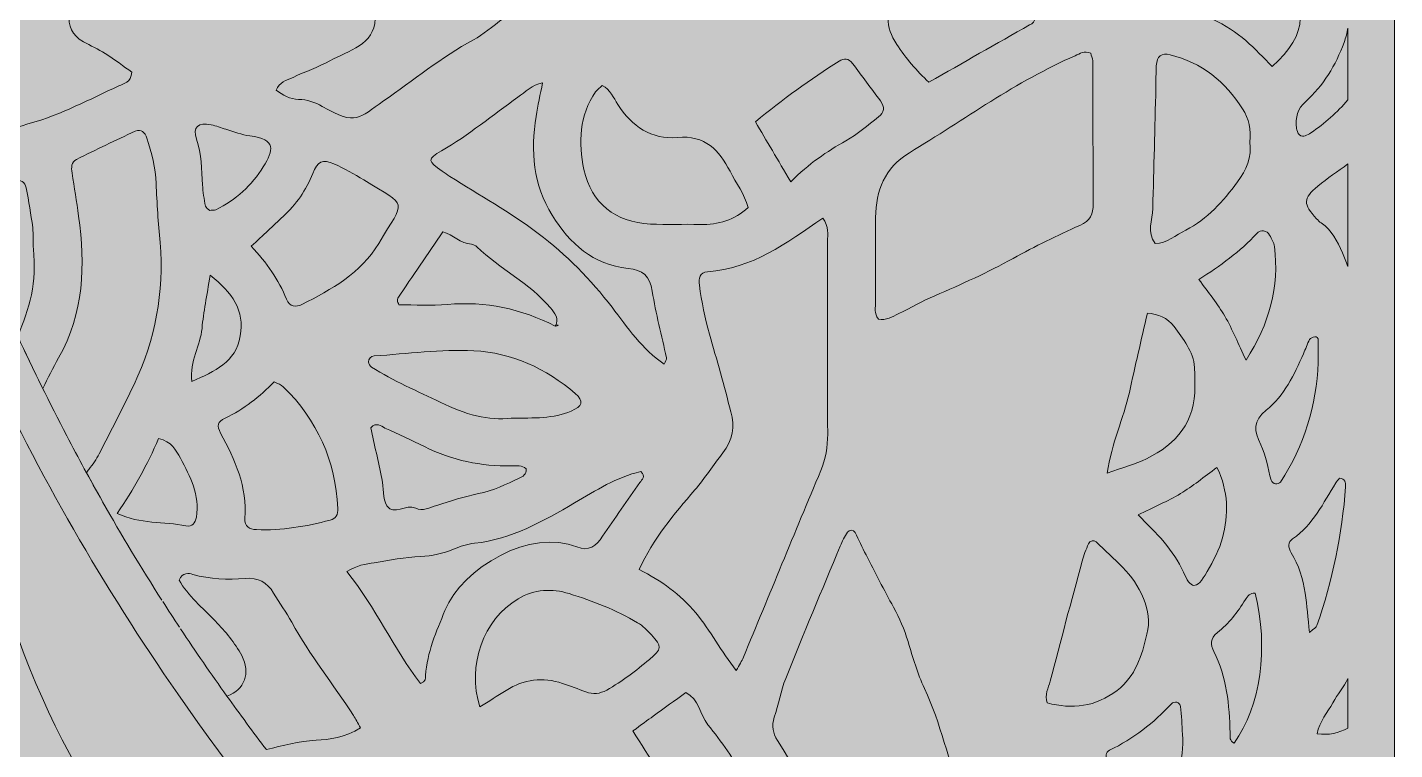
# Model space of a CAD drawing. Extents: x 31 to 2970, y -2969 to -30.
# Drawn here: x 2240 to 2970, y -1887 to -1501 of the extents above; entities that cross this region are included whole.
import ezdxf

# ---------------------------------------------------------------- set-up
doc = ezdxf.new("R2010")
doc.units = 0
doc.header["$MEASUREMENT"] = 0
doc.layers.add('Layer 1', color=7, linetype='Continuous')

# ---------------------------------------------------------------- blocks, each defined once
blk = doc.blocks.new('block 2')
at = {"layer": 'Layer 1', "lineweight": 0}
blk.add_lwpolyline([(2969.81, -2242.28), (2969.81, -2216.54), (2969.81, -2185.15), (2969.81, -2159.91), (2969.81, -2128.52), (2969.81, -2063.9), (2969.81, -2012.99), (2969.81, -1980.37), (2969.81, -1953.17), (2969.81, -1847.02), (2969.81, -1833.85), (2969.81, -1808.18), (2969.81, -1767.81), (2969.81, -1734.67), (2969.81, -1724.8), (2969.81, -1722.79), (2969.81, -1691.31), (2969.81, -1661.53), (2969.81, -1659.28), (2969.81, -1333.77)], dxfattribs=at)
for points, knots in [([(2269.75, -1509.14), (2273.58, -1511.36), (2277.69, -1513.14), (2281.41, -1515.51), (2286.46, -1518.74), (2291.27, -1522.35), (2295.66, -1525.43), (2295.22, -1530.97), (2291.32, -1531.53), (2288.7, -1532.73), (2273.13, -1539.87), (2258.05, -1548.09), (2241.36, -1552.76), (2231.31, -1555.57), (2221.73, -1560.03), (2211.94, -1563.75), (2208.85, -1564.92), (2205.83, -1566.38), (2202.66, -1567.2), (2191.87, -1569.99), (2192.25, -1571.79), (2183.63, -1560.6), (2171.81, -1545.26), (2158.65, -1530.95), (2145.93, -1516.31), (2140.04, -1509.53), (2132.28, -1505.04), (2124.95, -1500.04), (2122.11, -1498.1), (2121.96, -1495.18), (2124.64, -1493.35), (2132.42, -1488.02), (2140.88, -1483.41), (2146.81, -1475.93), (2159.2, -1460.28), (2174.2, -1446.88), (2185.58, -1430.36), (2190.73, -1422.88), (2191.06, -1422.79), (2200.63, -1425.55), (2208.57, -1427.84), (2216.37, -1430.66), (2224.1, -1433.58), (2248.38, -1442.74), (2273.02, -1451.09), (2297.31, -1465.26), (2288.57, -1474.29), (2279.5, -1479.35), (2270.02, -1483.85), (2265.75, -1485.88), (2262.97, -1489.04), (2262.34, -1493.94), (2261.43, -1501.05), (2263.48, -1505.53), (2269.75, -1509.14)], [0, 0, 0, 0, 1, 1, 1, 2, 2, 2, 3, 3, 3, 4, 4, 4, 5, 5, 5, 6, 6, 6, 7, 7, 7, 8, 8, 8, 9, 9, 9, 10, 10, 10, 11, 11, 11, 12, 12, 12, 13, 13, 13, 14, 14, 14, 15, 15, 15, 16, 16, 16, 17, 17, 17, 18, 18, 18, 18]), ([(2402.05, -1474.09), (2394.82, -1470.07), (2386.95, -1467.2), (2379.36, -1463.83), (2376.83, -1462.7), (2374.25, -1461.63), (2373.03, -1458.73), (2373.29, -1455.98), (2375.95, -1455.7), (2377.67, -1455.29), (2387.91, -1452.87), (2397.85, -1449.83), (2407.15, -1444.74), (2411.97, -1442.11), (2416.75, -1442.92), (2421.15, -1446.31), (2423.78, -1448.33), (2426.64, -1450.06), (2429.4, -1451.92), (2445.47, -1462.74), (2460.09, -1475.65), (2477.45, -1484.63), (2482.78, -1487.39), (2487.39, -1491.53), (2494.37, -1496.48), (2487.78, -1501.25), (2483.25, -1505.36), (2478.02, -1508.15), (2460.79, -1517.32), (2446, -1529.98), (2429.96, -1540.83), (2416.75, -1549.76), (2415.93, -1554.4), (2397.23, -1543.75), (2393.46, -1541.61), (2389.28, -1539.93), (2384.62, -1539.96), (2380.04, -1539.98), (2376.24, -1537.67), (2372.65, -1535.01), (2374.22, -1530.76), (2378.27, -1529.83), (2381.7, -1528.23), (2388.21, -1525.18), (2395.09, -1522.8), (2401.37, -1519.35), (2411.27, -1513.9), (2425.13, -1510.92), (2425.5, -1496.94), (2425.89, -1482.64), (2411.89, -1479.56), (2402.05, -1474.09)], [0, 0, 0, 0, 1, 1, 1, 2, 2, 2, 3, 3, 3, 4, 4, 4, 5, 5, 5, 6, 6, 6, 7, 7, 7, 8, 8, 8, 9, 9, 9, 10, 10, 10, 11, 11, 11, 12, 12, 12, 13, 13, 13, 14, 14, 14, 15, 15, 15, 16, 16, 16, 17, 17, 17, 17]), ([(2703.94, -1482.8), (2709.05, -1475.65), (2714.87, -1469), (2720.57, -1461.89), (2726.79, -1465.43), (2732.05, -1468.41), (2737.3, -1471.42), (2750.27, -1478.85), (2763.25, -1486.28), (2776.19, -1493.78), (2778.26, -1494.97), (2778.26, -1497.97), (2776.38, -1499.29), (2775.93, -1499.61), (2775.43, -1499.87), (2774.95, -1500.14), (2757.17, -1510.27), (2739.39, -1520.41), (2721.19, -1530.78), (2714.47, -1524.81), (2708.94, -1517.96), (2704.01, -1510.6), (2697.83, -1501.39), (2697.46, -1491.88), (2703.94, -1482.8)], [0, 0, 0, 0, 1, 1, 1, 2, 2, 2, 3, 3, 3, 4, 4, 4, 5, 5, 5, 6, 6, 6, 7, 7, 7, 8, 8, 8, 8]), ([(2904.34, -1522.42), (2895.38, -1513.03), (2886.49, -1503.37), (2872.56, -1497.16), (2879.41, -1492.54), (2885.09, -1489.38), (2889.96, -1485.26), (2894.97, -1481.02), (2899.18, -1475.85), (2903.7, -1471.13), (2925.28, -1487.88), (2923.76, -1505.52), (2904.34, -1522.42)], [0, 0, 0, 0, 1, 1, 1, 2, 2, 2, 3, 3, 3, 4, 4, 4, 4]), ([(2944.81, -1540.21), (2939.21, -1546.9), (2932.58, -1552.76), (2924.99, -1557.89), (2923.14, -1559.14), (2921.04, -1560.5), (2919.01, -1558.95), (2917.91, -1558.1), (2917.67, -1556.14), (2917.41, -1555.53), (2916.78, -1549.34), (2917.98, -1545.04), (2922.18, -1541.22), (2931.76, -1532.52), (2938.36, -1521.73), (2942.82, -1509.56), (2943.76, -1506.97), (2944.42, -1504.41), (2944.81, -1501.84), (2944.81, -1501.84), (2944.81, -1540.21), (2944.81, -1540.21)], [0, 0, 0, 0, 1, 1, 1, 2, 2, 2, 3, 3, 3, 4, 4, 4, 5, 5, 5, 6, 6, 6, 7, 7, 7, 7]), ([(2647.39, -1583.97), (2640.42, -1572.14), (2634.58, -1562.22), (2628.54, -1551.95), (2643.09, -1539.91), (2657.89, -1529.32), (2673.25, -1519.48), (2675.82, -1517.83), (2678.41, -1518.04), (2680.44, -1520.81), (2685.35, -1527.5), (2690.3, -1534.16), (2695.29, -1540.78), (2697.75, -1544.04), (2697.37, -1547.01), (2694.28, -1549.39), (2688.58, -1553.78), (2683.07, -1558.56), (2676.86, -1562.08), (2666.7, -1567.84), (2657.12, -1574.27), (2647.39, -1583.97)], [0, 0, 0, 0, 1, 1, 1, 2, 2, 2, 3, 3, 3, 4, 4, 4, 5, 5, 5, 6, 6, 6, 7, 7, 7, 7]), ([(2724.31, -1644.86), (2717.71, -1647.65), (2711.47, -1651.26), (2705.04, -1654.44), (2701.63, -1656.13), (2698.32, -1658.33), (2694.19, -1657.35), (2691.77, -1654.48), (2692.68, -1651.06), (2692.65, -1647.89), (2692.54, -1634.61), (2692.6, -1621.32), (2692.61, -1608.04), (2692.61, -1606.38), (2692.59, -1604.71), (2692.65, -1603.06), (2693.14, -1588.64), (2697.15, -1576.69), (2710.75, -1568.49), (2740.05, -1550.81), (2767.73, -1530.4), (2799.31, -1516.62), (2801.7, -1515.58), (2804.11, -1513.63), (2807.55, -1515.34), (2807.88, -1516.51), (2808.65, -1517.98), (2808.66, -1519.46), (2808.77, -1544.92), (2808.73, -1570.38), (2808.85, -1595.84), (2808.87, -1601.27), (2807.5, -1604.86), (2801.78, -1607.34), (2789.64, -1612.6), (2777.75, -1618.54), (2766.15, -1624.92), (2752.57, -1632.39), (2738.56, -1638.84), (2724.31, -1644.86)], [0, 0, 0, 0, 1, 1, 1, 2, 2, 2, 3, 3, 3, 4, 4, 4, 5, 5, 5, 6, 6, 6, 7, 7, 7, 8, 8, 8, 9, 9, 9, 10, 10, 10, 11, 11, 11, 12, 12, 12, 13, 13, 13, 13]), ([(2885.87, -1584.11), (2878.3, -1594.32), (2869.9, -1604.03), (2858.25, -1609.82), (2852.95, -1612.46), (2848.35, -1616.93), (2841.9, -1616.98), (2837.31, -1611.01), (2840.49, -1604.53), (2840.66, -1598.23), (2841.24, -1576.71), (2841.79, -1555.18), (2842.34, -1533.65), (2842.44, -1529.79), (2842.32, -1525.91), (2842.55, -1522.05), (2842.88, -1516.78), (2845.28, -1514.94), (2849.94, -1516.11), (2866.87, -1520.37), (2879.41, -1530.52), (2888.66, -1545.04), (2892.05, -1550.37), (2893.16, -1556.24), (2892.41, -1562.68), (2893.82, -1570.76), (2890.5, -1577.87), (2885.87, -1584.11)], [0, 0, 0, 0, 1, 1, 1, 2, 2, 2, 3, 3, 3, 4, 4, 4, 5, 5, 5, 6, 6, 6, 7, 7, 7, 8, 8, 8, 9, 9, 9, 9]), ([(2552, -1651.09), (2540.6, -1636.17), (2527.73, -1623.1), (2512.54, -1611.59), (2497.5, -1600.19), (2481.21, -1591.19), (2465.46, -1581.15), (2464.06, -1580.26), (2462.68, -1579.33), (2461.32, -1578.39), (2453.47, -1572.94), (2453.31, -1571.9), (2461, -1567.46), (2475.44, -1559.12), (2488.14, -1548.37), (2501.71, -1538.83), (2505.73, -1536), (2509.25, -1532.33), (2514.93, -1531.18), (2513.72, -1537.32), (2512.34, -1543.18), (2511.42, -1549.1), (2508.55, -1567.61), (2509.73, -1585.5), (2520.02, -1601.91), (2529.54, -1617.08), (2541.8, -1628.4), (2560.53, -1630.27), (2568.21, -1631.04), (2572.22, -1634.37), (2573.48, -1642.47), (2575.34, -1654.44), (2578.53, -1666.2), (2581.04, -1678.07), (2581.21, -1678.87), (2580.43, -1679.87), (2579.85, -1681.45), (2568.08, -1673.39), (2560.32, -1661.97), (2552, -1651.09)], [0, 0, 0, 0, 1, 1, 1, 2, 2, 2, 3, 3, 3, 4, 4, 4, 5, 5, 5, 6, 6, 6, 7, 7, 7, 8, 8, 8, 9, 9, 9, 10, 10, 10, 11, 11, 11, 12, 12, 12, 13, 13, 13, 13]), ([(2572.45, -1606.6), (2553.82, -1605.67), (2540.92, -1595.55), (2537, -1577.4), (2533.92, -1563.1), (2534.5, -1548.71), (2543.21, -1535.9), (2544.1, -1534.6), (2545.54, -1533.68), (2546.73, -1532.57), (2551.15, -1534.82), (2552.75, -1539.14), (2555.04, -1542.71), (2562.51, -1554.39), (2573.29, -1561.56), (2586.78, -1560.33), (2601.94, -1558.95), (2608.99, -1567.12), (2614.98, -1578.41), (2618.33, -1584.73), (2622.72, -1590.54), (2624.62, -1597.78), (2617.29, -1604.43), (2608.74, -1607.08), (2599, -1606.81), (2590.15, -1606.55), (2581.28, -1607.04), (2572.45, -1606.6)], [0, 0, 0, 0, 1, 1, 1, 2, 2, 2, 3, 3, 3, 4, 4, 4, 5, 5, 5, 6, 6, 6, 7, 7, 7, 8, 8, 8, 9, 9, 9, 9]), ([(2337.99, -1553.53), (2340.67, -1554.08), (2343.23, -1555.16), (2345.87, -1555.93), (2350.1, -1557.17), (2354.27, -1558.94), (2358.59, -1559.46), (2373, -1561.21), (2371.17, -1567.19), (2365.81, -1575.96), (2359.72, -1585.92), (2351.14, -1593.79), (2340.41, -1598.92), (2339.49, -1599.36), (2338.27, -1599.17), (2337.19, -1599.27), (2336.41, -1598.53), (2335.11, -1597.9), (2334.94, -1597.05), (2334.21, -1593.3), (2333.51, -1589.49), (2333.36, -1585.69), (2333.03, -1577.42), (2332.73, -1569.26), (2330.14, -1561.22), (2328.04, -1554.69), (2331, -1552.08), (2337.99, -1553.53)], [0, 0, 0, 0, 1, 1, 1, 2, 2, 2, 3, 3, 3, 4, 4, 4, 5, 5, 5, 6, 6, 6, 7, 7, 7, 8, 8, 8, 9, 9, 9, 9]), ([(2248.06, -1694.38), (2250.88, -1688.93), (2253.52, -1683.41), (2256.52, -1678.09), (2270.04, -1654.03), (2270.89, -1628.58), (2267.2, -1602.31), (2266.13, -1594.64), (2264.92, -1586.98), (2263.72, -1579.32), (2263.28, -1576.45), (2263.18, -1573.46), (2266.05, -1572.02), (2276.45, -1566.85), (2286.92, -1561.82), (2297.48, -1557), (2300.65, -1555.55), (2302.65, -1557.67), (2303.62, -1560.62), (2306.22, -1568.53), (2308.22, -1576.53), (2308.58, -1584.95), (2309.02, -1595.46), (2309.76, -1605.97), (2310.67, -1616.46), (2312.99, -1643.02), (2308.17, -1668.27), (2296.79, -1692.26), (2290.86, -1704.76), (2284.52, -1717.07), (2278.21, -1729.39), (2276.7, -1732.32), (2274.69, -1735.02), (2272.72, -1737.69), (2272.26, -1738.32), (2271.82, -1738.91), (2271.4, -1739.47), (2274.19, -1744.6), (2277.02, -1749.7), (2279.88, -1754.77), (2273.37, -1743.24), (2267.03, -1731.58), (2260.92, -1719.76), (2251.81, -1702.13), (2242.97, -1684.39), (2234.6, -1666.43), (2238.97, -1675.8), (2243.46, -1685.11), (2248.06, -1694.38)], [0, 0, 0, 0, 1, 1, 1, 2, 2, 2, 3, 3, 3, 4, 4, 4, 5, 5, 5, 6, 6, 6, 7, 7, 7, 8, 8, 8, 9, 9, 9, 10, 10, 10, 11, 11, 11, 12, 12, 12, 13, 13, 13, 14, 14, 14, 15, 15, 15, 16, 16, 16, 16]), ([(2386.47, -1649.54), (2383.47, -1651.08), (2379.85, -1650.91), (2378.2, -1646.77), (2374.04, -1636.34), (2367.6, -1627.36), (2359.42, -1618.45), (2365.86, -1612.41), (2371.1, -1607.5), (2376.33, -1602.59), (2383.29, -1596.05), (2388.76, -1588.56), (2392.2, -1579.51), (2394.62, -1573.14), (2397.62, -1571.81), (2403.5, -1574.41), (2409.04, -1576.86), (2414.38, -1579.84), (2419.54, -1583.04), (2443.43, -1597.86), (2441.78, -1593), (2427.45, -1616.91), (2417.83, -1632.99), (2402.28, -1641.42), (2386.47, -1649.54)], [0, 0, 0, 0, 1, 1, 1, 2, 2, 2, 3, 3, 3, 4, 4, 4, 5, 5, 5, 6, 6, 6, 7, 7, 7, 8, 8, 8, 8]), ([(2944.81, -1629.31), (2943.8, -1626.73), (2943.02, -1624.23), (2941.92, -1621.91), (2939.03, -1615.88), (2936.47, -1609.83), (2930.58, -1606.01), (2929.66, -1605.42), (2928.89, -1604.58), (2928.14, -1603.78), (2920.85, -1595.88), (2920.76, -1592.97), (2928.81, -1586.38), (2933.94, -1582.18), (2939.37, -1578.32), (2944.81, -1574.5), (2944.81, -1574.5), (2944.81, -1629.31), (2944.81, -1629.31)], [0, 0, 0, 0, 1, 1, 1, 2, 2, 2, 3, 3, 3, 4, 4, 4, 5, 5, 5, 6, 6, 6, 6]), ([(2206.76, -1631.92), (2197.77, -1632.44), (2188.78, -1632.6), (2179.79, -1632.57), (2182.76, -1632.58), (2185.73, -1632.57), (2188.7, -1632.53), (2190.26, -1624.13), (2190.82, -1615.52), (2190.39, -1606.69), (2190, -1598.4), (2191.18, -1596.19), (2198.41, -1594.54), (2210.28, -1591.83), (2221.5, -1587.33), (2233.02, -1583.65), (2236.04, -1582.68), (2238.6, -1584.05), (2239.22, -1587.28), (2240.56, -1594.32), (2241.77, -1601.39), (2242.69, -1608.49), (2243.19, -1612.31), (2242.69, -1616.25), (2243.11, -1620.08), (2244.94, -1637.13), (2241.12, -1652.24), (2234.6, -1666.42), (2230.89, -1658.45), (2227.26, -1650.45), (2223.77, -1642.38), (2220.46, -1634.65), (2215.15, -1631.45), (2206.76, -1631.92)], [0, 0, 0, 0, 1, 1, 1, 2, 2, 2, 3, 3, 3, 4, 4, 4, 5, 5, 5, 6, 6, 6, 7, 7, 7, 8, 8, 8, 9, 9, 9, 10, 10, 10, 11, 11, 11, 11]), ([(2667.12, -1718.93), (2667.13, -1725.67), (2666.09, -1732), (2663.44, -1738.32), (2649.52, -1771.51), (2635.9, -1804.84), (2622.13, -1838.1), (2621.3, -1840.12), (2620.06, -1841.97), (2618.3, -1845.17), (2610.12, -1834.96), (2604.63, -1823.81), (2596.71, -1814.37), (2588.34, -1804.42), (2578.32, -1797.13), (2566.52, -1791.21), (2574.05, -1774.75), (2585.09, -1761.62), (2596.18, -1748.66), (2601.61, -1742.31), (2606.03, -1735.31), (2611.19, -1728.84), (2616.56, -1722.13), (2617.52, -1714.8), (2615.45, -1706.92), (2611.79, -1693.02), (2608.01, -1679.14), (2603.95, -1665.35), (2601.43, -1656.8), (2599.89, -1648.11), (2598.62, -1639.32), (2598.06, -1635.48), (2598.66, -1632.4), (2602.97, -1632.1), (2626.8, -1630.41), (2645.12, -1616.84), (2664.49, -1603.38), (2668.07, -1608.13), (2667.02, -1612.11), (2667.03, -1615.82), (2667.12, -1650.19), (2667.05, -1684.56), (2667.12, -1718.93)], [0, 0, 0, 0, 1, 1, 1, 2, 2, 2, 3, 3, 3, 4, 4, 4, 5, 5, 5, 6, 6, 6, 7, 7, 7, 8, 8, 8, 9, 9, 9, 10, 10, 10, 11, 11, 11, 12, 12, 12, 13, 13, 13, 14, 14, 14, 14]), ([(2521.62, -1661.09), (2503.5, -1651.91), (2484.55, -1647.65), (2464.14, -1649.57), (2455.49, -1650.38), (2446.7, -1649.71), (2438.23, -1649.71), (2437.78, -1648.66), (2437.45, -1648.17), (2437.37, -1647.65), (2437.3, -1647.18), (2437.36, -1646.58), (2437.61, -1646.21), (2445.58, -1634.41), (2453.58, -1622.65), (2461.68, -1610.72), (2467.15, -1612.45), (2471.14, -1616.94), (2476.89, -1617.32), (2477.9, -1617.38), (2479.07, -1618.03), (2479.82, -1618.76), (2492.02, -1630.71), (2508.05, -1638.06), (2519.07, -1651.4), (2521.38, -1654.19), (2524.08, -1657.14), (2521.62, -1661.09)], [0, 0, 0, 0, 1, 1, 1, 2, 2, 2, 3, 3, 3, 4, 4, 4, 5, 5, 5, 6, 6, 6, 7, 7, 7, 8, 8, 8, 9, 9, 9, 9]), ([(2890.47, -1679.26), (2886.34, -1670.59), (2883.27, -1662.94), (2879.17, -1655.88), (2875.33, -1649.28), (2870.4, -1643.31), (2865.35, -1636.22), (2876.62, -1628.87), (2887.36, -1621.39), (2896.18, -1611.59), (2898.28, -1609.27), (2901.64, -1609.92), (2903.07, -1612.6), (2904.09, -1614.53), (2905.41, -1616.53), (2905.66, -1618.62), (2908.26, -1640.2), (2903.02, -1659.84), (2890.47, -1679.26)], [0, 0, 0, 0, 1, 1, 1, 2, 2, 2, 3, 3, 3, 4, 4, 4, 5, 5, 5, 6, 6, 6, 6]), ([(2327.71, -1690.73), (2326.25, -1679.59), (2332.32, -1671.47), (2333.1, -1662.34), (2333.84, -1653.6), (2335.69, -1644.95), (2337.42, -1633.95), (2349.4, -1643.38), (2355.86, -1652.7), (2353.52, -1666.36), (2351.08, -1680.59), (2339.96, -1685.12), (2327.71, -1690.73)], [0, 0, 0, 0, 1, 1, 1, 2, 2, 2, 3, 3, 3, 4, 4, 4, 4]), ([(2863.08, -1693.23), (2863.61, -1712.24), (2853.22, -1724.16), (2837.28, -1732.05), (2831.38, -1734.98), (2824.84, -1736.62), (2816.32, -1739.65), (2818.72, -1723.54), (2825.07, -1710.48), (2828.17, -1696.58), (2831.29, -1682.57), (2834.51, -1668.59), (2837.79, -1654.14), (2843.48, -1654.74), (2848.55, -1656.54), (2852.01, -1661.32), (2856.86, -1668.02), (2862.38, -1674.46), (2862.97, -1683.26), (2863.19, -1686.57), (2862.98, -1689.91), (2863.08, -1693.23)], [0, 0, 0, 0, 1, 1, 1, 2, 2, 2, 3, 3, 3, 4, 4, 4, 5, 5, 5, 6, 6, 6, 7, 7, 7, 7]), ([(2521.69, -1661.11), (2521.92, -1660.8), (2522.15, -1660.53), (2522.37, -1660.53), (2523.71, -1660.58), (2523.48, -1660.87), (2521.69, -1661.11)], [0, 0, 0, 0, 1, 1, 1, 2, 2, 2, 2]), ([(2929.02, -1680.53), (2927.91, -1703.55), (2921.64, -1725.03), (2908.92, -1744.43), (2908.47, -1745.11), (2906.99, -1745.54), (2906.11, -1745.38), (2905.26, -1745.23), (2904.11, -1744.31), (2903.87, -1743.5), (2902, -1737.15), (2901.25, -1730.27), (2898.32, -1724.48), (2894.56, -1717.07), (2894.17, -1711.88), (2901.25, -1706.12), (2910.9, -1698.27), (2916.21, -1687.09), (2921.11, -1675.87), (2922.21, -1673.34), (2923.14, -1670.72), (2924.43, -1668.29), (2924.83, -1667.55), (2926.14, -1667.1), (2927.11, -1666.9), (2928.35, -1666.64), (2929.02, -1667.5), (2929.02, -1668.93), (2929.02, -1672.79), (2929.02, -1676.66), (2929.02, -1680.53)], [0, 0, 0, 0, 1, 1, 1, 2, 2, 2, 3, 3, 3, 4, 4, 4, 5, 5, 5, 6, 6, 6, 7, 7, 7, 8, 8, 8, 9, 9, 9, 10, 10, 10, 10]), ([(2304.31, -1953.57), (2247.23, -1880.5), (2216.88, -1797.38), (2209.11, -1705.49), (2209.03, -1704.53), (2208.92, -1703.72), (2208.77, -1702.88), (2212.3, -1694.11), (2214.88, -1685.34), (2216.77, -1677.26), (2245.92, -1740.38), (2280.46, -1800.42), (2320.15, -1857.65), (2377.04, -1939.65), (2443.08, -2013.61), (2515.73, -2081.81), (2517.88, -2083.81), (2519.62, -2085.81), (2521.11, -2087.88), (2512.85, -2094.57), (2502.15, -2103.58), (2494.88, -2110.88), (2422, -2069.84), (2356.27, -2020.11), (2304.31, -1953.57)], [0, 0, 0, 0, 1, 1, 1, 2, 2, 2, 3, 3, 3, 4, 4, 4, 5, 5, 5, 6, 6, 6, 7, 7, 7, 8, 8, 8, 8]), ([(2498.16, -1710.24), (2486.35, -1711.97), (2473.22, -1708.18), (2460.52, -1701.9), (2448.11, -1695.78), (2435.22, -1690.6), (2423.6, -1682.98), (2422.78, -1682.45), (2421.94, -1681.19), (2421.97, -1680.3), (2422.03, -1678.58), (2423.27, -1677.16), (2425.04, -1677.05), (2442.75, -1675.93), (2460.54, -1673.38), (2478.16, -1674.27), (2498.45, -1675.29), (2516.76, -1683.75), (2532.36, -1697.14), (2537.13, -1701.23), (2536.19, -1704), (2530.18, -1706.56), (2520.66, -1710.61), (2510.66, -1710.25), (2498.16, -1710.24)], [0, 0, 0, 0, 1, 1, 1, 2, 2, 2, 3, 3, 3, 4, 4, 4, 5, 5, 5, 6, 6, 6, 7, 7, 7, 8, 8, 8, 8]), ([(2343.01, -1718.29), (2340.89, -1714.34), (2341.36, -1712.34), (2345.44, -1710.34), (2355.38, -1705.46), (2364.08, -1698.94), (2371.53, -1690.85), (2373.63, -1691.96), (2375.37, -1692.44), (2376.49, -1693.54), (2394.7, -1711.38), (2404.36, -1733.09), (2405.65, -1758.55), (2405.81, -1761.76), (2404.48, -1764.03), (2401.5, -1764.81), (2388.63, -1768.21), (2375.58, -1770.43), (2362.19, -1769.85), (2358.38, -1769.69), (2355.66, -1768.11), (2355.99, -1763.9), (2357.32, -1747.06), (2350.65, -1732.56), (2343.01, -1718.29)], [0, 0, 0, 0, 1, 1, 1, 2, 2, 2, 3, 3, 3, 4, 4, 4, 5, 5, 5, 6, 6, 6, 7, 7, 7, 8, 8, 8, 8]), ([(2502.43, -1742.4), (2495.39, -1745.58), (2488.56, -1749.17), (2480.75, -1750.64), (2473.18, -1752.07), (2465.81, -1754.63), (2458.43, -1756.93), (2454.7, -1758.1), (2450.76, -1760.23), (2447.18, -1758.41), (2441.91, -1755.72), (2435.46, -1762.9), (2431.84, -1757.12), (2429.42, -1753.24), (2430.15, -1747.47), (2429.14, -1742.61), (2427.25, -1733.46), (2425.13, -1724.37), (2423.16, -1715.45), (2426.2, -1712.19), (2428.53, -1714.57), (2430.76, -1715.58), (2437.83, -1718.78), (2444.88, -1722.03), (2451.82, -1725.51), (2466.5, -1732.88), (2482.06, -1736.07), (2498.42, -1735.84), (2501.06, -1735.8), (2503.9, -1735.29), (2506.11, -1737.45), (2506.43, -1740.26), (2504.21, -1741.6), (2502.43, -1742.4)], [0, 0, 0, 0, 1, 1, 1, 2, 2, 2, 3, 3, 3, 4, 4, 4, 5, 5, 5, 6, 6, 6, 7, 7, 7, 8, 8, 8, 9, 9, 9, 10, 10, 10, 11, 11, 11, 11]), ([(2321.55, -1731.7), (2326.86, -1741.47), (2331.98, -1751.42), (2330.09, -1763.17), (2329.6, -1766.25), (2327.76, -1768.58), (2324.54, -1767.89), (2312.71, -1765.39), (2300.15, -1767.06), (2287.72, -1761.22), (2296.7, -1748.46), (2303.97, -1735), (2309.86, -1721.21), (2316.84, -1722.72), (2319.21, -1727.4), (2321.55, -1731.7)], [0, 0, 0, 0, 1, 1, 1, 2, 2, 2, 3, 3, 3, 4, 4, 4, 5, 5, 5, 5]), ([(2832.79, -1762.01), (2841.15, -1757.86), (2848.59, -1754.73), (2855.45, -1750.62), (2861.98, -1746.7), (2867.9, -1741.76), (2874.93, -1736.65), (2881.24, -1749.43), (2881.04, -1761.88), (2877.93, -1774.19), (2876.34, -1780.51), (2872.93, -1786.48), (2869.72, -1792.26), (2863.78, -1802.95), (2860.86, -1801.23), (2857.04, -1792.59), (2851.8, -1780.72), (2842.72, -1771.74), (2832.79, -1762.01)], [0, 0, 0, 0, 1, 1, 1, 2, 2, 2, 3, 3, 3, 4, 4, 4, 5, 5, 5, 6, 6, 6, 6]), ([(2425.05, -1787.57), (2433.22, -1786.09), (2441.47, -1784.76), (2449.74, -1784.27), (2455.96, -1783.9), (2461.73, -1782.72), (2467.44, -1780.29), (2470.98, -1778.78), (2474.83, -1777.59), (2478.64, -1777.17), (2498.45, -1774.96), (2515.19, -1765.39), (2531.93, -1755.62), (2543.31, -1748.98), (2554.49, -1741.78), (2567.35, -1738.85), (2570.33, -1741.54), (2567.96, -1743.04), (2566.81, -1744.69), (2560.19, -1754.26), (2553.43, -1763.73), (2546.98, -1773.4), (2543.54, -1778.56), (2539.49, -1781.8), (2533.18, -1779.12), (2509.02, -1768.85), (2471.97, -1790.24), (2462.78, -1813.05), (2458.2, -1824.44), (2453.24, -1835.48), (2452.43, -1847.9), (2452.33, -1849.37), (2452.68, -1851.15), (2449.66, -1852.13), (2435.55, -1833.55), (2425.97, -1811.66), (2410.48, -1792.3), (2415.54, -1788.8), (2420.49, -1788.4), (2425.05, -1787.57)], [0, 0, 0, 0, 1, 1, 1, 2, 2, 2, 3, 3, 3, 4, 4, 4, 5, 5, 5, 6, 6, 6, 7, 7, 7, 8, 8, 8, 9, 9, 9, 10, 10, 10, 11, 11, 11, 12, 12, 12, 13, 13, 13, 13]), ([(2938.38, -1744.94), (2938.96, -1744.03), (2939.73, -1743.24), (2940.41, -1742.4), (2943.35, -1742.61), (2943.78, -1744.67), (2943.62, -1746.96), (2941.76, -1772.34), (2936.57, -1797.04), (2928.35, -1821.11), (2928.04, -1822.01), (2926.83, -1822.59), (2924.38, -1824.86), (2923.52, -1817), (2922.95, -1810.42), (2922.05, -1803.89), (2920.98, -1796.18), (2918.64, -1788.86), (2914.51, -1782.19), (2912.85, -1779.5), (2912.81, -1776.52), (2915.34, -1774.8), (2926.33, -1767.33), (2931.64, -1755.61), (2938.38, -1744.94)], [0, 0, 0, 0, 1, 1, 1, 2, 2, 2, 3, 3, 3, 4, 4, 4, 5, 5, 5, 6, 6, 6, 7, 7, 7, 8, 8, 8, 8]), ([(2311.64, -1807.52), (2300.65, -1790.34), (2290.11, -1772.86), (2280.05, -1755.06), (2290.11, -1772.86), (2300.65, -1790.34), (2311.64, -1807.52)], [0, 0, 0, 0, 1, 1, 1, 2, 2, 2, 2]), ([(2691.66, -1956.17), (2672.99, -1932.75), (2655.81, -1908.26), (2640.35, -1882.58), (2637.9, -1878.51), (2636.95, -1874.84), (2638.63, -1870.11), (2641.03, -1863.34), (2642.03, -1856.05), (2644.69, -1849.4), (2654.16, -1825.71), (2664.05, -1802.19), (2673.85, -1778.62), (2674.9, -1776.08), (2676.09, -1773.52), (2677.69, -1771.31), (2678.61, -1770.02), (2680.76, -1769.59), (2681.76, -1771.42), (2683.87, -1775.3), (2685.55, -1779.41), (2687.58, -1783.34), (2692.4, -1792.71), (2697.21, -1802.09), (2702.25, -1811.33), (2705.45, -1817.21), (2708.08, -1823.22), (2710.01, -1829.66), (2712.54, -1838.14), (2715.1, -1846.73), (2718.81, -1854.74), (2727.47, -1873.46), (2731.82, -1893.56), (2738.38, -1912.94), (2739.26, -1915.55), (2739.83, -1918.27), (2740.75, -1921.72), (2738.56, -1929.73), (2736.52, -1938.37), (2733.8, -1946.79), (2730.07, -1958.38), (2724.79, -1969.45), (2722.15, -1981.45), (2721.27, -1985.47), (2717.82, -1985.93), (2714.7, -1982.46), (2706.9, -1973.8), (2698.91, -1965.27), (2691.66, -1956.17)], [0, 0, 0, 0, 1, 1, 1, 2, 2, 2, 3, 3, 3, 4, 4, 4, 5, 5, 5, 6, 6, 6, 7, 7, 7, 8, 8, 8, 9, 9, 9, 10, 10, 10, 11, 11, 11, 12, 12, 12, 13, 13, 13, 14, 14, 14, 15, 15, 15, 16, 16, 16, 16]), ([(2784.32, -1862.5), (2782.81, -1858.05), (2784.97, -1854.5), (2785.91, -1850.86), (2791.47, -1829.45), (2797.18, -1808.09), (2802.94, -1786.73), (2803.8, -1783.55), (2805.06, -1780.46), (2806.34, -1777.41), (2807.15, -1775.5), (2809.28, -1775.38), (2810.39, -1776.46), (2819.78, -1785.66), (2830.5, -1793.5), (2835.68, -1806.6), (2838.29, -1813.2), (2839.21, -1819.08), (2837.56, -1825.79), (2834.76, -1837.17), (2831.62, -1848.17), (2821.6, -1855.81), (2810.13, -1864.56), (2797.65, -1865.99), (2784.32, -1862.5)], [0, 0, 0, 0, 1, 1, 1, 2, 2, 2, 3, 3, 3, 4, 4, 4, 5, 5, 5, 6, 6, 6, 7, 7, 7, 8, 8, 8, 8]), ([(2354.27, -1837.19), (2350.63, -1830.35), (2345.62, -1824.4), (2340.21, -1818.72), (2333.44, -1811.62), (2325.52, -1805.36), (2320.87, -1796.79), (2322.66, -1792.47), (2326.15, -1793.18), (2328.19, -1793.78), (2337.41, -1796.49), (2346.73, -1796.64), (2356.16, -1795.91), (2362.87, -1795.4), (2367.9, -1797.85), (2371.32, -1803.86), (2374.34, -1809.15), (2378.1, -1814.03), (2381.01, -1819.37), (2390.56, -1836.96), (2403.18, -1852.49), (2413.97, -1869.25), (2415.15, -1871.08), (2416.15, -1873.02), (2417.76, -1875.85), (2409.42, -1881.13), (2401.22, -1881.96), (2393.95, -1882.42), (2384.83, -1883), (2376.14, -1885.24), (2367.47, -1887.44), (2360.3, -1877.99), (2353.28, -1868.46), (2346.39, -1858.83), (2355.89, -1855.42), (2359.22, -1846.47), (2354.27, -1837.19)], [0, 0, 0, 0, 1, 1, 1, 2, 2, 2, 3, 3, 3, 4, 4, 4, 5, 5, 5, 6, 6, 6, 7, 7, 7, 8, 8, 8, 9, 9, 9, 10, 10, 10, 11, 11, 11, 12, 12, 12, 12]), ([(2495.45, -1855.78), (2490.81, -1858.72), (2486.15, -1861.63), (2481.39, -1864.63), (2474.51, -1842.14), (2483.26, -1817.98), (2501.87, -1806.86), (2510.56, -1801.67), (2519.96, -1801.25), (2529.12, -1804.07), (2541.77, -1807.97), (2554.16, -1812.84), (2565.63, -1819.62), (2568.4, -1821.26), (2570.85, -1823.63), (2573.05, -1826.02), (2578.75, -1832.22), (2578.64, -1833.72), (2572, -1839.2), (2564.76, -1845.17), (2557.41, -1851), (2549.15, -1855.6), (2545.49, -1857.64), (2541.9, -1857.97), (2538.04, -1856.56), (2533.89, -1855.05), (2529.76, -1853.48), (2525.58, -1852.06), (2514.95, -1848.46), (2504.91, -1849.8), (2495.45, -1855.78)], [0, 0, 0, 0, 1, 1, 1, 2, 2, 2, 3, 3, 3, 4, 4, 4, 5, 5, 5, 6, 6, 6, 7, 7, 7, 8, 8, 8, 9, 9, 9, 10, 10, 10, 10]), ([(2321.08, -1822.04), (2318.05, -1817.46), (2315.06, -1812.85), (2312.09, -1808.22), (2315.06, -1812.85), (2318.05, -1817.46), (2321.08, -1822.04)], [0, 0, 0, 0, 1, 1, 1, 2, 2, 2, 2]), ([(2884.09, -1883.92), (2881.48, -1882.87), (2881.97, -1880.51), (2881.92, -1878.5), (2881.57, -1863.52), (2880.21, -1848.77), (2873.32, -1835.05), (2871.52, -1831.46), (2871.13, -1828.09), (2875.19, -1824.87), (2881.25, -1820.05), (2885.99, -1813.88), (2890.12, -1807.27), (2891.23, -1805.49), (2892.62, -1803.58), (2895.26, -1803.79), (2902.66, -1832.97), (2898.3, -1864.29), (2884.09, -1883.92)], [0, 0, 0, 0, 1, 1, 1, 2, 2, 2, 3, 3, 3, 4, 4, 4, 5, 5, 5, 6, 6, 6, 6]), ([(2346.36, -1858.79), (2337.91, -1846.97), (2329.66, -1835), (2321.64, -1822.89), (2329.66, -1835), (2337.91, -1846.97), (2346.36, -1858.79)], [0, 0, 0, 0, 1, 1, 1, 2, 2, 2, 2]), ([(2944.81, -1875.95), (2939.96, -1878.47), (2934.59, -1879.86), (2928.38, -1879.01), (2929.9, -1872.27), (2933.92, -1867.58), (2936.86, -1862.35), (2939.31, -1857.99), (2942.62, -1853.89), (2944.81, -1849.48), (2944.81, -1849.48), (2944.81, -1875.95), (2944.81, -1875.95)], [0, 0, 0, 0, 1, 1, 1, 2, 2, 2, 3, 3, 3, 4, 4, 4, 4]), ([(2620.1, -1913.56), (2615.4, -1916.45), (2610.09, -1918.53), (2605.85, -1921.95), (2595.2, -1930.54), (2593.4, -1925.97), (2588.3, -1917.68), (2580.21, -1904.53), (2571.94, -1891.5), (2563.14, -1877.46), (2567.8, -1874.04), (2570.88, -1871.76), (2573.98, -1869.51), (2579.77, -1865.3), (2585.58, -1861.11), (2591.39, -1856.91), (2598.6, -1860.38), (2598.8, -1868.66), (2603.16, -1874.1), (2610.42, -1883.16), (2617.2, -1892.56), (2622.66, -1902.83), (2625.79, -1908.7), (2625.39, -1910.31), (2620.1, -1913.56)], [0, 0, 0, 0, 1, 1, 1, 2, 2, 2, 3, 3, 3, 4, 4, 4, 5, 5, 5, 6, 6, 6, 7, 7, 7, 8, 8, 8, 8]), ([(2817.61, -1887.69), (2830.36, -1881.69), (2841.14, -1873.18), (2850.63, -1862.87), (2851.22, -1862.24), (2852.68, -1861.91), (2853.53, -1862.15), (2854.36, -1862.39), (2855.44, -1863.49), (2855.52, -1864.3), (2856.01, -1869.25), (2856.25, -1874.23), (2856.57, -1879.2), (2857.57, -1893.03), (2852.91, -1905.47), (2847.33, -1917.66), (2846.2, -1920.13), (2844.63, -1922.49), (2842.89, -1924.59), (2839.91, -1928.2), (2835.08, -1927.84), (2833.57, -1923.75), (2829.49, -1912.75), (2824.12, -1902.53), (2816.75, -1893.36), (2815.22, -1891.46), (2815.25, -1888.8), (2817.61, -1887.69)], [0, 0, 0, 0, 1, 1, 1, 2, 2, 2, 3, 3, 3, 4, 4, 4, 5, 5, 5, 6, 6, 6, 7, 7, 7, 8, 8, 8, 9, 9, 9, 9])]:
    blk.add_open_spline(points, degree=3, knots=knots, dxfattribs=at)

msp = doc.modelspace()

# ---------------------------------------------------------------- hatches: boundary and pattern name
at = {"layer": 'Layer 1', "true_color": 0xf8ec23}
h = msp.add_hatch(color=2, dxfattribs=at)
h.dxf.hatch_style = 2
h.paths.add_polyline_path([(2944.18, -30.37), (2908.97, -30.37), (2876.43, -30.37), (2852.69, -30.37), (2826.67, -30.37), (2789.09, -30.37), (2741.76, -30.37), (2619.81, -30.37), (2571.38, -30.37), (2533.69, -30.37), (2448.77, -30.37), (2417.53, -30.37), (2347.21, -30.37), (2307.57, -30.37), (2246.73, -30.37), (2221.16, -30.37), (2190.08, -30.37), (2164.16, -30.37), (2133.56, -30.37), (2063.65, -30.37), (2014.14, -30.37), (1982.09, -30.37), (1958.8, -30.37), (1857.85, -30.37), (1838.29, -30.37), (1812.45, -30.37), (1776.54, -30.37), (1705.12, -30.37), (1693.97, -30.37), (1305.87, -30.37), (1295.4, -30.37), (1223.78, -30.37), (1188.69, -30.37), (1163.24, -30.37), (1143.18, -30.37), (1041.74, -30.37), (1018.95, -30.37), (986.89, -30.37), (937, -30.37), (867.24, -30.37), (837.19, -30.37), (810.44, -30.37), (779.68, -30.37), (754.38, -30.37), (694, -30.37), (654.14, -30.37), (583.33, -30.37), (552.07, -30.37), (466.96, -30.37), (429.55, -30.37), (381.07, -30.37), (259.09, -30.37), (211.91, -30.37), (174.17, -30.37), (148.47, -30.37), (124.27, -30.37), (91.92, -30.37), (56.46, -30.37), (31.09, -30.37), (31.09, -54.87), (31.09, -89.2), (31.09, -179.23), (31.09, -214.96), (31.09, -260.42), (31.09, -378.66), (31.09, -426.62), (31.09, -476.43), (31.09, -550.35), (31.09, -581.86), (31.09, -654.17), (31.09, -694.22), (31.09, -751.16), (31.09, -776.51), (31.09, -807.81), (31.09, -833.54), (31.09, -864.28), (31.09, -929.41), (31.09, -980.06), (31.09, -1012.67), (31.09, -1041.24), (31.09, -1146.32), (31.09, -1159.54), (31.09, -1185.04), (31.09, -1225.46), (31.09, -1264.46), (31.09, -1302.1), (31.09, -1330.9), (31.09, -1333.8), (31.09, -1659.5), (31.09, -1662.34), (31.09, -1692.17), (31.09, -1724.32), (31.09, -1767.8), (31.09, -1808.18), (31.09, -1833.57), (31.09, -1847.38), (31.09, -1951.45), (31.09, -1980.34), (31.09, -2013.39), (31.09, -2063.61), (31.09, -2128.98), (31.09, -2159.42), (31.09, -2185.19), (31.09, -2216.74), (31.09, -2242.12), (31.09, -2299.96), (31.09, -2339.09), (31.09, -2410.8), (31.09, -2442.9), (31.09, -2533.87), (31.09, -2572.78), (31.09, -2613.33), (31.09, -2734.99), (31.09, -2775.34), (31.09, -2815.97), (31.09, -2837.4), (31.09, -2855.37), (31.09, -2914.54), (31.09, -2942.89), (31.09, -2969.08), (61.08, -2969.08), (98.82, -2969.08), (121.32, -2969.08), (140.38, -2969.08), (192.11, -2969.08), (227.2, -2969.08), (265.97, -2969.08), (381.87, -2969.08), (425.52, -2969.08), (472.93, -2969.08), (556.42, -2969.08), (588.3, -2969.08), (661.31, -2969.08), (701.61, -2969.08), (755.29, -2969.08), (780.94, -2969.08), (812.66, -2969.08), (838.34, -2969.08), (868.66, -2969.08), (928.97, -2969.08), (980.13, -2969.08), (1014.44, -2969.08), (1044.71, -2969.08), (1159.36, -2969.08), (1161.89, -2969.08), (1189.21, -2969.08), (1228.25, -2969.08), (1257.32, -2969.08), (1304.05, -2969.08), (1332.71, -2969.08), (1345.63, -2969.08), (1549.53, -2969.08), (1552.94, -2969.08), (1655.88, -2969.08), (1668.07, -2969.08), (1698.17, -2969.08), (1745.16, -2969.08), (1772.87, -2969.08), (1811.64, -2969.08), (1837.9, -2969.08), (1842.16, -2969.08), (1956.12, -2969.08), (1986.47, -2969.08), (2020.31, -2969.08), (2071.92, -2969.08), (2131.91, -2969.08), (2162.52, -2969.08), (2188.51, -2969.08), (2219.83, -2969.08), (2245.37, -2969.08), (2299.41, -2969.08), (2338.94, -2969.08), (2412.49, -2969.08), (2444.43, -2969.08), (2527.68, -2969.08), (2575.35, -2969.08), (2619.15, -2969.08), (2735.05, -2969.08), (2773.63, -2969.08), (2808.84, -2969.08), (2860.46, -2969.08), (2879.52, -2969.08), (2902.08, -2969.08), (2939.92, -2969.08), (2969.81, -2969.08), (2969.81, -2942.73), (2969.81, -2914.13), (2969.81, -2855.29), (2969.81, -2837.47), (2969.81, -2815.6), (2969.81, -2775.48), (2969.81, -2734.73), (2969.81, -2612.77), (2969.81, -2572.98), (2969.81, -2534.23), (2969.81, -2442.57), (2969.81, -2411.31), (2969.81, -2338.83), (2969.81, -2299.34), (2969.81, -2242.28), (2969.81, -2216.54), (2969.81, -2185.15), (2969.81, -2159.91), (2969.81, -2128.52), (2969.81, -2063.9), (2969.81, -2012.99), (2969.81, -1980.37), (2969.81, -1953.17), (2969.81, -1847.02), (2969.81, -1833.85), (2969.81, -1808.18), (2969.81, -1767.81), (2969.81, -1734.67), (2969.81, -1724.8), (2969.81, -1722.79), (2969.81, -1691.31), (2969.81, -1661.53), (2969.81, -1659.28), (2969.81, -1333.77), (2969.81, -1332.32), (2969.81, -1301.96), (2969.81, -1268.37), (2969.81, -1225.53), (2969.81, -1185.01), (2969.81, -1159.4), (2969.81, -1146.18), (2969.81, -1041.54), (2969.81, -1012.82), (2969.81, -979.73), (2969.81, -929.19), (2969.81, -864.38), (2969.81, -833.55), (2969.81, -807.53), (2969.81, -776.69), (2969.81, -750.67), (2969.81, -693.88), (2969.81, -654.2), (2969.81, -581.78), (2969.81, -550.3), (2969.81, -476.43), (2969.81, -426.65), (2969.81, -378.66), (2969.81, -260.89), (2969.81, -215.3), (2969.81, -179.55), (2969.81, -89.28), (2969.81, -54.9), (2969.81, -30.37)])

# ---------------------------------------------------------------- linework, layer by layer
at = {"layer": 'Layer 1', "lineweight": 0}
msp.add_lwpolyline([(2969.81, -2242.28), (2969.81, -2216.54), (2969.81, -2185.15), (2969.81, -2159.91), (2969.81, -2128.52), (2969.81, -2063.9), (2969.81, -2012.99), (2969.81, -1980.37), (2969.81, -1953.17), (2969.81, -1847.02), (2969.81, -1833.85), (2969.81, -1808.18), (2969.81, -1767.81), (2969.81, -1734.67), (2969.81, -1724.8), (2969.81, -1722.79), (2969.81, -1691.31), (2969.81, -1661.53), (2969.81, -1659.28), (2969.81, -1333.77)], dxfattribs=at)

# ---------------------------------------------------------------- block references
at = {"layer": 'Layer 1'}
msp.add_blockref('block 2', (0, 0), dxfattribs=at)

doc.saveas('drawing.dxf')
